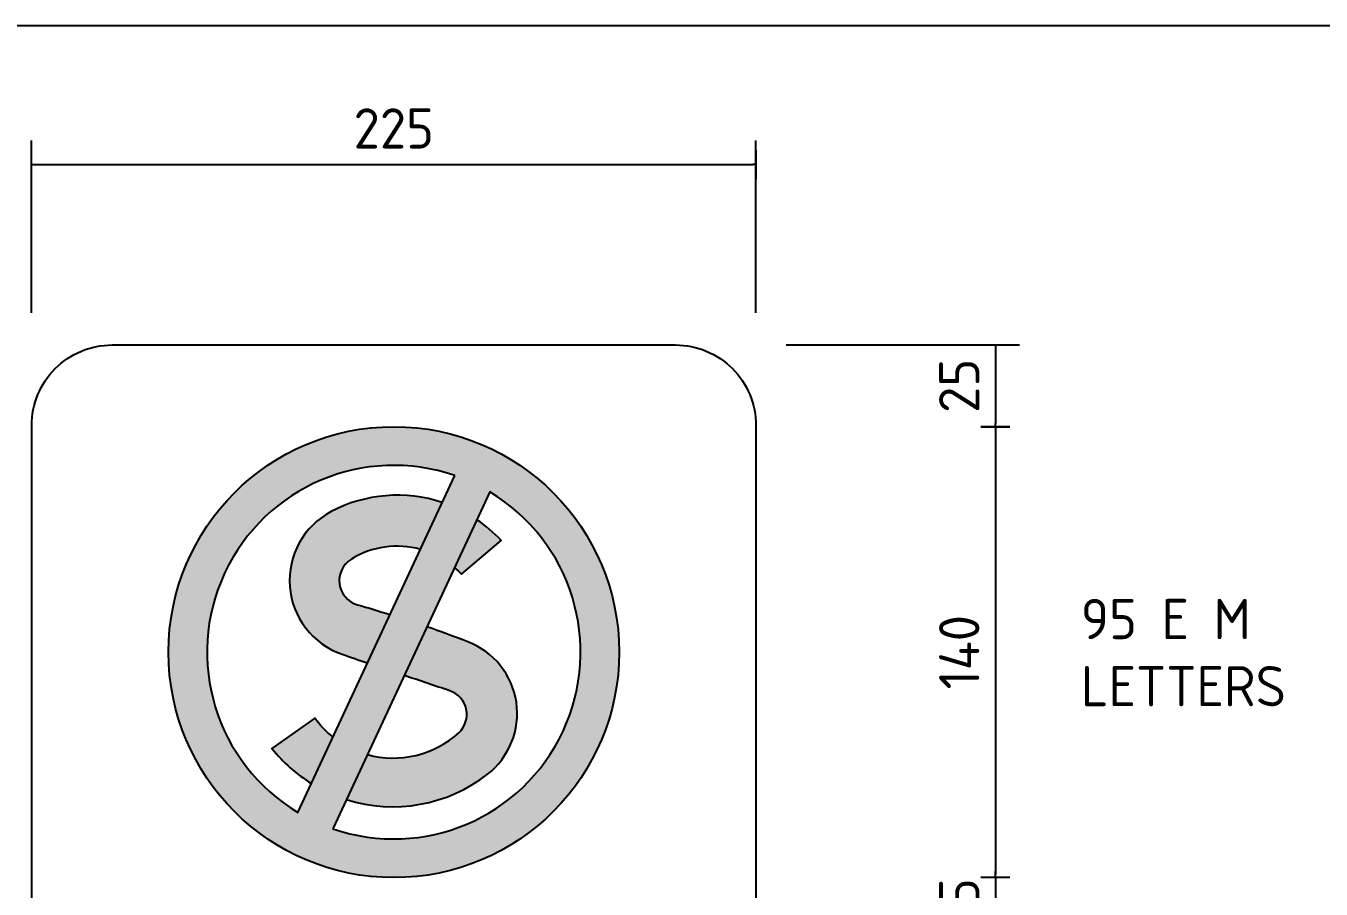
# Model space of a CAD drawing. Header units: millimetres. Extents: x 0 to 420, y 0 to 297.
# Drawn here: x 43.8 to 124.3, y 238.9 to 292.5 of the extents above; entities that cross this region are included whole.
import ezdxf
from ezdxf.enums import TextEntityAlignment as Align

# ---------------------------------------------------------------- set-up
doc = ezdxf.new("R2010")
doc.units = ezdxf.units.MM
doc.header["$MEASUREMENT"] = 0
for name, color, linetype in [('COMMENTS', 4, 'Continuous'), ('L25', 1, 'Continuous'), ('L35', 3, 'Continuous'), ('RED', 10, 'Continuous'), ('T25', 1, 'Continuous'), ('TBLK18', 4, 'Continuous'), ('TBLK25', 1, 'Continuous'), ('TBLK35', 3, 'Continuous'), ('TBLK50', 7, 'Continuous')]:
    doc.layers.add(name, color=color, linetype=linetype)
doc.styles.add('iso', font='iso3098b.shx')
doc.dimstyles.new('signsdim', dxfattribs={"dimtxt": 2.5, "dimasz": 0.2, "dimexe": 1.5, "dimexo": 2, "dimgap": 1, "dimtad": 1, "dimlfac": 5, "dimrnd": 1, "dimtxsty": 'iso', "dimblk": 'sgndim', "dimcen": 2.5, "dimse2": 1, "dimadec": 0, "dimazin": 0, "dimtfac": 1, "dimtix": 1, "dimtmove": 0, "dimatfit": 3, "dimfxl": 1, "dimarcsym": 0})

# ---------------------------------------------------------------- blocks, each defined once
blk = doc.blocks.new('A3BBLK')
at = {"layer": 'TBLK50'}
blk.add_line((415.5, 292.5), (13, 292.5), dxfattribs=at)
blk = doc.blocks.new('title block')
blk.add_blockref('A3BBLK', (0, 0))
at = {"layer": 'TBLK18', "style": 'iso'}
blk.add_attdef('MR_DIRECTORATE', text='', height=1.5, dxfattribs=at).set_placement((381.5, 67.119), align=Align.CENTER)
for tag, p in [('STREET_NAME', (355.514, 61.1)), ('SUBURB_POSTCODE', (388.488, 61.1)), ('TELEPHONE_NO.', (368.306, 58.836)), ('FAX_NO.', (393.555, 58.836))]:
    blk.add_attdef(tag, p, '', height=1.5, dxfattribs=at)
at = {"layer": 'TBLK25', "style": 'iso'}
for tag, height, p in [('MR_BRANCH', 2, (381.5, 64.199)), ('ROAD_SECTION', 1.75, (384.5, 29.162)), ('SLK', 1.75, (384.5, 26.108)), ('CHAINAGE', 1.75, (384.5, 19.205))]:
    blk.add_attdef(tag, text='', height=height, dxfattribs=at).set_placement(p, align=Align.CENTER)
for tag, p, height in [('FILE_NUMBER', (371.773, 53.237), 2.5), ('DESIGNED_/_DRAWN', (371.773, 48.487), 2), ('VERIFIED', (371.773, 43.487), 2), ('APPROVED', (371.773, 38.487), 2), ('LOCAL_AUTHORITY', (370.48, 16.733), 1.25)]:
    blk.add_attdef(tag, p, '', height=height, dxfattribs=at)
at = {"layer": 'TBLK35', "style": 'iso', "width": 0.9}
for tag, p in [('ROAD_PROJECT&NUMBER', (384.5, 32.231)), ('DRAWING_DESCRIPTION', (384.5, 22.288))]:
    blk.add_attdef(tag, text='', height=2.5, dxfattribs=at).set_placement(p, align=Align.CENTER)
at = {"layer": 'TBLK50', "style": 'iso'}
blk.add_attdef('DRG_NUMBER', (356.803, 6.021), '', height=5, dxfattribs=at)
blk = doc.blocks.new('sgndim')
for p, q in [((0, 4.5), (0, -4.5)), ((0, 0), (-1, 0))]:
    blk.add_line(p, q)
blk = doc.blocks.new('*D23')
at = {"layer": 'DEFPOINTS', "color": 0, "transparency": 16777216}
for p in [(89.192, 283.885), (44.192, 272.688), (89.192, 272.688)]:
    blk.add_point(p, dxfattribs=at)
at = {"layer": 'T25', "color": 0, "lineweight": -2, "transparency": 16777216}
for p, q in [((44.192, 274.688), (44.192, 285.385)), ((89.192, 274.688), (89.192, 285.385)), ((44.392, 283.885), (88.992, 283.885))]:
    blk.add_line(p, q, dxfattribs=at)
at = {"layer": 'T25', "color": 0, "lineweight": -2, "transparency": 16777216, "xscale": 0.2, "yscale": 0.2, "zscale": 0.2, "rotation": 180}
blk.add_blockref('sgndim', (44.192, 283.885), dxfattribs=at)
at = {"layer": 'T25', "color": 0, "lineweight": -2, "transparency": 16777216, "xscale": 0.2, "yscale": 0.2, "zscale": 0.2}
blk.add_blockref('sgndim', (89.192, 283.885), dxfattribs=at)
at = {"layer": 'T25', "color": 0, "transparency": 16777216, "insert": (66.692, 286.135), "char_height": 2.5, "attachment_point": 5, "style": 'iso'}
blk.add_mtext('225', dxfattribs=at)
blk = doc.blocks.new('*D34')
at = {"layer": 'DEFPOINTS', "color": 0, "transparency": 16777216}
for p in [(89.192, 239.61), (89.192, 236.61), (104.068, 236.61)]:
    blk.add_point(p, dxfattribs=at)
at = {"layer": 'T25', "color": 0, "lineweight": -2, "transparency": 16777216}
for p, q in [((104.068, 239.81), (104.068, 240.01)), ((104.068, 239.61), (104.068, 236.61)), ((104.068, 236.41), (104.068, 236.21))]:
    blk.add_line(p, q, dxfattribs=at)
at = {"layer": 'T25', "color": 0, "lineweight": -2, "transparency": 16777216, "xscale": 0.2, "yscale": 0.2, "zscale": 0.2}
for p, rotation in [((104.068, 239.61), 270), ((104.068, 236.61), 90)]:
    blk.add_blockref('sgndim', p, dxfattribs=dict(at, rotation=rotation))
at = {"layer": 'T25', "color": 0, "transparency": 16777216, "insert": (101.818, 238.11), "char_height": 2.5, "attachment_point": 5, "rotation": 90, "style": 'iso'}
blk.add_mtext('15', dxfattribs=at)
blk = doc.blocks.new('*D35')
at = {"layer": 'DEFPOINTS', "color": 0, "transparency": 16777216}
for p in [(89.192, 267.61), (89.192, 239.61), (104.068, 239.61)]:
    blk.add_point(p, dxfattribs=at)
at = {"layer": 'T25', "color": 0, "lineweight": -2, "transparency": 16777216}
blk.add_line((104.068, 267.41), (104.068, 239.81), dxfattribs=at)
at = {"layer": 'T25', "color": 0, "lineweight": -2, "transparency": 16777216, "xscale": 0.2, "yscale": 0.2, "zscale": 0.2}
for p, rotation in [((104.068, 267.61), 90), ((104.068, 239.61), 270)]:
    blk.add_blockref('sgndim', p, dxfattribs=dict(at, rotation=rotation))
at = {"layer": 'T25', "color": 0, "transparency": 16777216, "insert": (101.818, 253.61), "char_height": 2.5, "attachment_point": 5, "rotation": 90, "style": 'iso'}
blk.add_mtext('140', dxfattribs=at)
blk = doc.blocks.new('*D36')
at = {"layer": 'DEFPOINTS', "color": 0, "transparency": 16777216}
for p in [(89.063, 272.688), (92.446, 267.61), (104.068, 267.61)]:
    blk.add_point(p, dxfattribs=at)
at = {"layer": 'T25', "color": 0, "lineweight": -2, "transparency": 16777216}
for p, q in [((91.063, 272.688), (105.568, 272.688)), ((104.068, 272.488), (104.068, 267.81))]:
    blk.add_line(p, q, dxfattribs=at)
at = {"layer": 'T25', "color": 0, "lineweight": -2, "transparency": 16777216, "xscale": 0.2, "yscale": 0.2, "zscale": 0.2}
for p, rotation in [((104.068, 272.688), 90), ((104.068, 267.61), 270)]:
    blk.add_blockref('sgndim', p, dxfattribs=dict(at, rotation=rotation))
at = {"layer": 'T25', "color": 0, "transparency": 16777216, "insert": (101.818, 270.149), "char_height": 2.5, "attachment_point": 5, "rotation": 90, "style": 'iso'}
blk.add_mtext('25', dxfattribs=at)

msp = doc.modelspace()

# ---------------------------------------------------------------- hatches: boundary and pattern name
at = {"layer": 'L25'}
for points in [[(69.7013, 262.9018, 0.204713), (62.7963, 262.3403, 0.6570956), (63.4787, 253.4815, 0.0004692), (65.0563, 252.9406), (66.4563, 255.943, 0.006128), (64.4316, 256.5566, -0.6523857), (64.0528, 259.3943, -0.2071146), (68.3456, 259.9945)], [(73.3636, 260.5417, 0.0566241), (71.8531, 261.8375), (70.4646, 258.8599, -0.027022), (70.8887, 258.4506)], [(71.2887, 254.2543, 0.00783), (68.7495, 255.1817), (67.3418, 252.1629, 0.000842), (70.178, 251.2075, -0.5724687), (70.7256, 248.6085, -0.2573982), (65.0515, 247.2515), (63.7468, 244.4535, 0.2459425), (72.5067, 246.0239, 0.5845925)], [(62.9097, 248.3372, -0.0680434), (61.7753, 249.5172), (59.123, 247.6275, 0.0858173), (61.5656, 245.4548)]]:
    msp.add_hatch(color=256, dxfattribs=at).paths.add_polyline_path(points)
at = {"layer": 'RED'}
h = msp.add_hatch(color=256, dxfattribs=at)
edge = h.paths.add_edge_path(flags=16)
edge.add_arc((66.6924, 253.6098), 11.6, 250.937772, 419.062228)
edge.add_line((72.656, 263.5594), (62.9039, 242.6459))
edge = h.paths.add_edge_path(flags=16)
edge.add_arc((66.6924, 253.6098), 11.6, 70.937772, 239.062228)
edge.add_line((60.7288, 243.6601), (70.4809, 264.5737))
edge = h.paths.add_edge_path()
edge.add_arc((66.6924, 253.6098), 14, 0, 360)

# ---------------------------------------------------------------- linework, layer by layer
at = {"layer": 'L25'}
for points in [[(69.7013, 262.9018, 0.204713), (62.7963, 262.3403, 0.6570956), (63.4787, 253.4815, 0.0004692), (65.0563, 252.9406)], [(70.4646, 258.8599, -0.027022), (70.8887, 258.4506), (73.3636, 260.5417, 0.0566241), (71.8531, 261.8375)], [(68.3456, 259.9945, 0.2071146), (64.0528, 259.3943, 0.6523857), (64.4316, 256.5566, -0.006128), (66.4563, 255.943)], [(63.7468, 244.4535, 0.2459425), (72.5067, 246.0239, 0.5845925), (71.2887, 254.2543, 0.00783), (68.7495, 255.1817)], [(65.0515, 247.2515, 0.2573982), (70.7256, 248.6085, 0.5724687), (70.178, 251.2075, -0.000842), (67.3418, 252.1629)], [(62.9097, 248.3372, -0.0680434), (61.7753, 249.5172), (59.123, 247.6275, 0.0858173), (61.5656, 245.4548)]]:
    msp.add_lwpolyline(points, format="xyb", dxfattribs=at)
at = {"layer": 'L35'}
msp.add_lwpolyline([(44.1924, 187.6879), (44.1924, 267.6879, -0.4142136), (49.1924, 272.6879), (84.1924, 272.6879, -0.4142136), (89.1924, 267.6879), (89.1924, 187.6879, -0.4142136), (84.1924, 182.6879), (49.1924, 182.6879, -0.4142136)], format="xyb", close=True, dxfattribs=at)
at = {"layer": 'RED'}
for points in [[(70.4809, 264.5737, 0.9013878), (60.7288, 243.6601)], [(62.9039, 242.6459, 0.9013878), (72.656, 263.5594)]]:
    msp.add_lwpolyline(points, format="xyb", close=True, dxfattribs=at)
msp.add_circle((66.6924, 253.6098), 14, dxfattribs=at)

# ---------------------------------------------------------------- block references
at = {"color": 1}
msp.add_blockref('title block', (0, 0), dxfattribs=at)

# ---------------------------------------------------------------- texts
at = {"layer": 'COMMENTS', "insert": (109.372, 256.9171), "char_height": 2.5, "width": 12.54872, "attachment_point": 1, "style": 'iso'}
msp.add_mtext('95 E M LETTERS', dxfattribs=at)

# ---------------------------------------------------------------- dimensions: what is measured, and where the dimension line sits
at = {"layer": 'T25'}
dim = msp.add_linear_dim(base=(89.1924, 283.8846), p1=(44.1924, 272.6879), p2=(89.1924, 272.6879), dimstyle='signsdim', override={"dimse2": 0}, dxfattribs=at)
dim.commit()
dim.dimension.update_dxf_attribs({"geometry": '*D23', "text_midpoint": (66.6924, 286.1346)})
dim = msp.add_linear_dim(base=(104.0676, 267.6098), p1=(89.0632, 272.6879), p2=(92.4463, 267.6098), angle=90, dimstyle='signsdim', dxfattribs=at)
dim.commit()
dim.dimension.update_dxf_attribs({"geometry": '*D36', "text_midpoint": (101.8176, 270.1488)})
for base, p1, p2, picture, middle in [((104.0676, 239.6098), (89.1924, 267.6098), (89.1924, 239.6098), '*D35', (101.8176, 253.6098)), ((104.0676, 236.6098), (89.1924, 239.6098), (89.1924, 236.6098), '*D34', (101.8176, 238.1098))]:
    dim = msp.add_linear_dim(base=base, p1=p1, p2=p2, angle=90, dimstyle='signsdim', override={"dimse1": 1}, dxfattribs=at)
    dim.commit()
    dim.dimension.update_dxf_attribs({"geometry": picture, "text_midpoint": middle})

doc.saveas('drawing.dxf')
